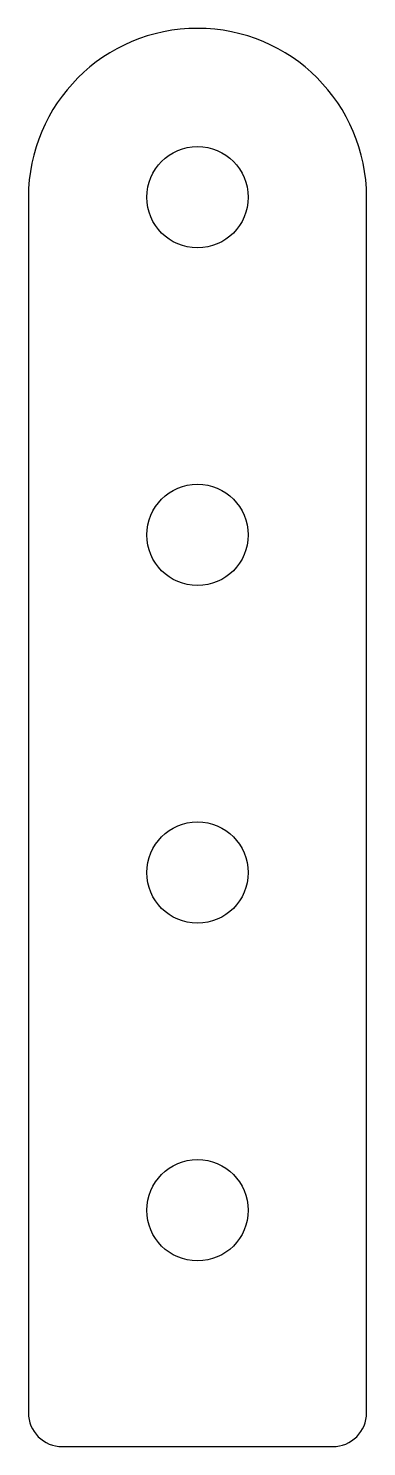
# Model space of a CAD drawing. Header units: millimetres. Extents: x -5 to 5, y -17 to 25.
import ezdxf

# ---------------------------------------------------------------- set-up
doc = ezdxf.new("R2010")
doc.units = ezdxf.units.MM

msp = doc.modelspace()

# ---------------------------------------------------------------- linework, layer by layer
msp.add_lwpolyline([(5, -16), (5, 20, 1), (-5, 20), (-5, -16, 0.414214), (-4, -17), (4, -17, 0.414214)], format="xyb", close=True)
for centre in [(0, 20), (0, 10), (0, 0), (0, -10)]:
    msp.add_circle(centre, 1.5)

doc.saveas('drawing.dxf')
